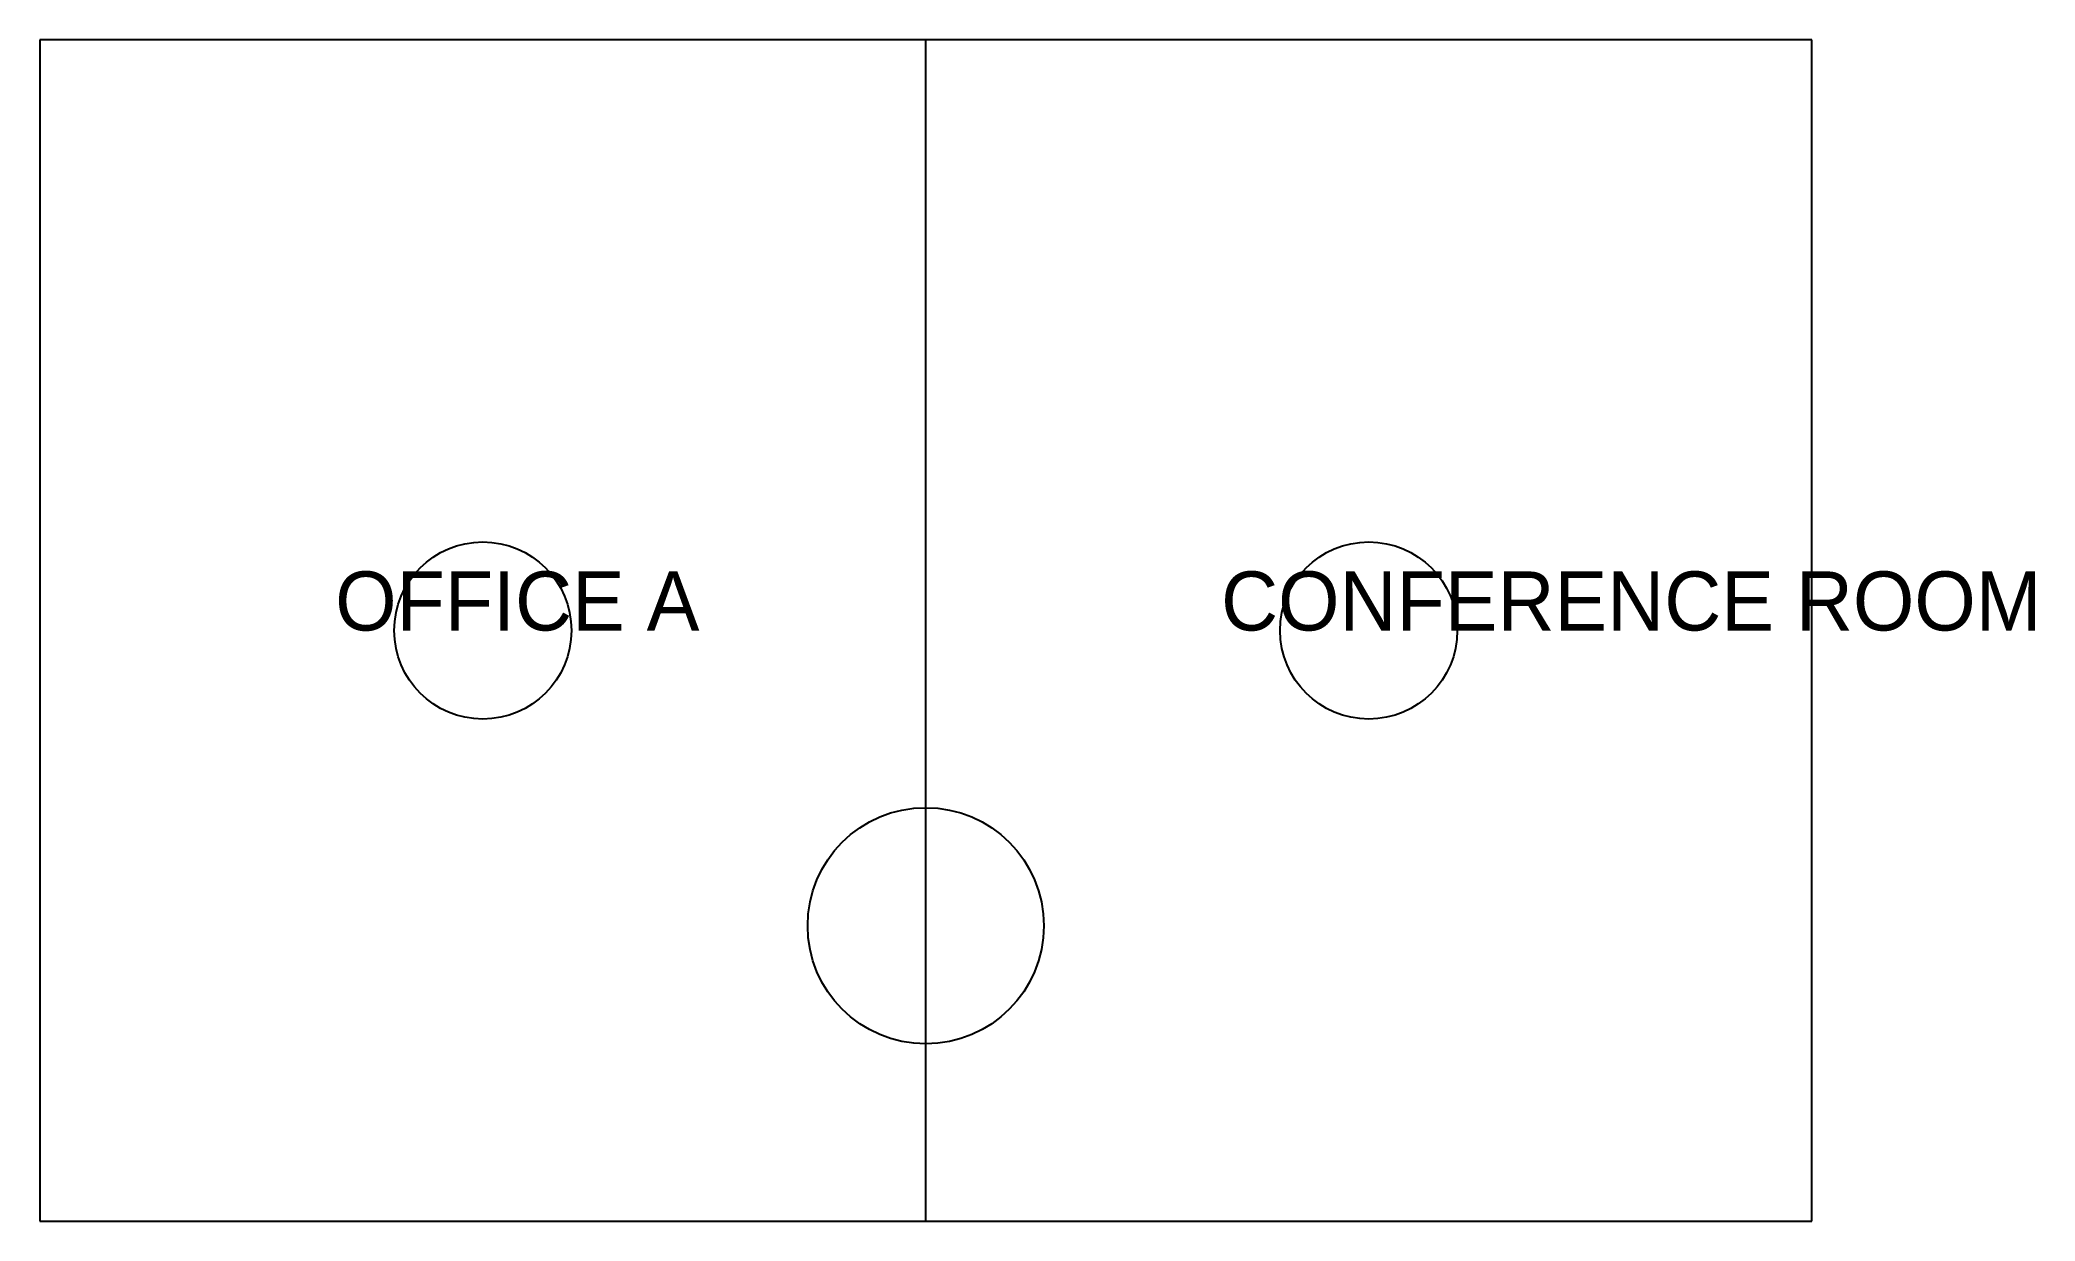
# Model space of a CAD drawing. Extents: x 0 to 135, y 0 to 80.
import ezdxf

# ---------------------------------------------------------------- set-up
doc = ezdxf.new("R2010")
doc.units = 0
for name, color, linetype in [('ANNOTATIONS', 3, 'CONTINUOUS'), ('DOORS', 1, 'CONTINUOUS'), ('WALLS', 7, 'CONTINUOUS')]:
    doc.layers.add(name, color=color, linetype=linetype)

msp = doc.modelspace()

# ---------------------------------------------------------------- linework, layer by layer
at = {"layer": 'DOORS'}
for centre, radius in [((30, 40), 6), ((90, 40), 6), ((60, 20), 8)]:
    msp.add_circle(centre, radius, dxfattribs=at)
at = {"layer": 'WALLS'}
for p, q in [((120, 80), (0, 80)), ((0, 80), (0, 0)), ((60, 0), (60, 80)), ((120, 0), (120, 80)), ((0, 0), (120, 0))]:
    msp.add_line(p, q, dxfattribs=at)

# ---------------------------------------------------------------- texts
at = {"layer": 'ANNOTATIONS'}
for s, p in [('OFFICE A', (20, 40)), ('CONFERENCE ROOM', (80, 40))]:
    msp.add_text(s, height=4, dxfattribs=at).set_placement(p)

doc.saveas('drawing.dxf')
